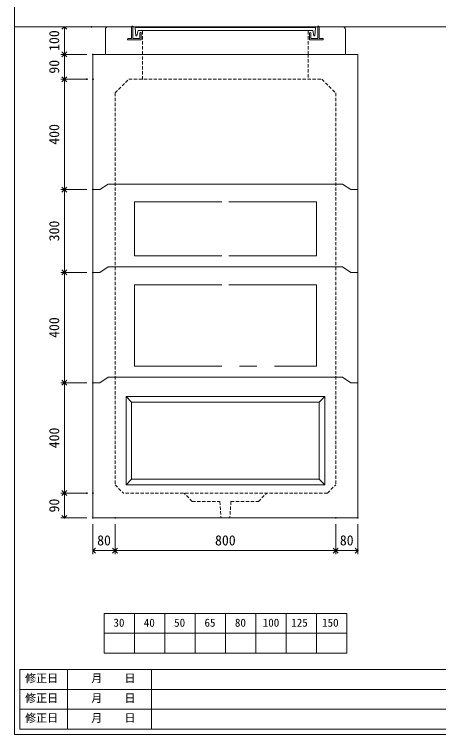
# Model space of a CAD drawing. Units: millimetres, scale not verified. Extents: x -4890 to 18490, y -2273 to 2273.
# Drawn here: x -1230 to 308, y -2002 to 608 of the extents above; entities that cross this region are included whole.
import ezdxf
from ezdxf.enums import TextEntityAlignment as Align

# ---------------------------------------------------------------- set-up
doc = ezdxf.new("R2010")
doc.units = ezdxf.units.MM
doc.header["$LTSCALE"] = 10
doc.header["$PDMODE"] = 32
doc.header["$PDSIZE"] = 2
doc.linetypes.add('DASHED1', pattern=[1.8, 1.2, -0.6])
doc.linetypes.add('USER2', pattern=[50.8, 31.75, -6.35, 6.35, -6.35])
doc.layers.add('0-1_Defpoints', color=7, linetype='Continuous')
for name, color, linetype, lineweight in [('0-2_waku', 7, 'Continuous', 18), ('0-3_gaikei', 7, 'Continuous', 18), ('0-4_kakure', 7, 'DASHED1', 5), ('0-5_sunpou', 7, 'Continuous', 5), ('0-9_uchigawa', 6, 'Continuous', 18), ('0-B_futa', 3, 'Continuous', 18), ('0-C_GL', 4, 'Continuous', 18), ('0-E_文字１', 7, 'Continuous', 18), ('1-3_uchigawa2', 6, 'USER2', 18)]:
    doc.layers.add(name, color=color, linetype=linetype, lineweight=lineweight)
doc.styles.add('ＭＳ ゴシック', font='')
doc.styles.get('ＭＳ ゴシック').set_extended_font_data('MS Gothic')

# ---------------------------------------------------------------- blocks, each defined once
blk = doc.blocks.new('_Open90')
at = {"layer": '0-5_sunpou'}
blk.add_line((0, 0), (-1, 0), dxfattribs=at)
blk.add_lwpolyline([(-0.5, 0.5), (0, 0), (-0.5, -0.5)], dxfattribs=at)
blk = doc.blocks.new('D76')
at = {"layer": '0-1_Defpoints'}
for p in [(496.77, 2794.36), (398.83, 2694.36), (502.32, 2694.36)]:
    blk.add_point(p, dxfattribs=at)
at = {"layer": '0-5_sunpou'}
for p, q in [((474.77, 2794.36), (385.83, 2794.36)), ((398.83, 2776.36), (398.83, 2712.36)), ((480.32, 2694.36), (385.83, 2694.36))]:
    blk.add_line(p, q, dxfattribs=at)
at = {"layer": '0-5_sunpou', "xscale": 18, "yscale": 18}
for p, rotation in [((398.83, 2794.36), 90), ((398.83, 2694.36), 270)]:
    blk.add_blockref('_Open90', p, dxfattribs=dict(at, rotation=rotation))
at = {"layer": '0-5_sunpou', "style": 'ＭＳ ゴシック'}
blk.add_text('100', height=36.66, rotation=90, dxfattribs=at).set_placement((390.83, 2706.86), align=Align.BOTTOM_LEFT)
blk = doc.blocks.new('D77')
at = {"layer": '0-1_Defpoints'}
for p in [(502.32, 2694.36), (398.83, 2604.36), (502.32, 2604.36)]:
    blk.add_point(p, dxfattribs=at)
at = {"layer": '0-5_sunpou'}
for p, q in [((480.32, 2694.36), (385.83, 2694.36)), ((398.83, 2676.36), (398.83, 2622.36)), ((480.32, 2604.36), (385.83, 2604.36))]:
    blk.add_line(p, q, dxfattribs=at)
at = {"layer": '0-5_sunpou', "xscale": 18, "yscale": 18}
for p, rotation in [((398.83, 2694.36), 90), ((398.83, 2604.36), 270)]:
    blk.add_blockref('_Open90', p, dxfattribs=dict(at, rotation=rotation))
at = {"layer": '0-5_sunpou', "style": 'ＭＳ ゴシック'}
blk.add_text('90', height=36.66, rotation=90, dxfattribs=at).set_placement((390.83, 2624.36), align=Align.BOTTOM_LEFT)
blk = doc.blocks.new('D78')
at = {"layer": '0-1_Defpoints'}
for p in [(480.32, 2604.36), (398.83, 2204.36), (502.32, 2204.36)]:
    blk.add_point(p, dxfattribs=at)
at = {"layer": '0-5_sunpou'}
for p, q in [((458.32, 2604.36), (385.83, 2604.36)), ((398.83, 2586.36), (398.83, 2222.36)), ((480.32, 2204.36), (385.83, 2204.36))]:
    blk.add_line(p, q, dxfattribs=at)
at = {"layer": '0-5_sunpou', "xscale": 18, "yscale": 18}
for p, rotation in [((398.83, 2604.36), 90), ((398.83, 2204.36), 270)]:
    blk.add_blockref('_Open90', p, dxfattribs=dict(at, rotation=rotation))
at = {"layer": '0-5_sunpou', "style": 'ＭＳ ゴシック'}
blk.add_text('400', height=36.66, rotation=90, dxfattribs=at).set_placement((390.83, 2366.86), align=Align.BOTTOM_LEFT)
blk = doc.blocks.new('D79')
at = {"layer": '0-1_Defpoints'}
for p in [(502.32, 2204.36), (398.83, 1904.36), (502.32, 1904.36)]:
    blk.add_point(p, dxfattribs=at)
at = {"layer": '0-5_sunpou'}
for p, q in [((480.32, 2204.36), (385.83, 2204.36)), ((398.83, 2186.36), (398.83, 1922.36)), ((480.32, 1904.36), (385.83, 1904.36))]:
    blk.add_line(p, q, dxfattribs=at)
at = {"layer": '0-5_sunpou', "xscale": 18, "yscale": 18}
for p, rotation in [((398.83, 2204.36), 90), ((398.83, 1904.36), 270)]:
    blk.add_blockref('_Open90', p, dxfattribs=dict(at, rotation=rotation))
at = {"layer": '0-5_sunpou', "style": 'ＭＳ ゴシック'}
blk.add_text('300', height=36.66, rotation=90, dxfattribs=at).set_placement((390.83, 2016.86), align=Align.BOTTOM_LEFT)
blk = doc.blocks.new('D80')
at = {"layer": '0-1_Defpoints'}
for p in [(502.32, 1904.36), (398.83, 1504.36), (502.32, 1504.36)]:
    blk.add_point(p, dxfattribs=at)
at = {"layer": '0-5_sunpou'}
for p, q in [((480.32, 1904.36), (385.83, 1904.36)), ((398.83, 1886.36), (398.83, 1522.36)), ((480.32, 1504.36), (385.83, 1504.36))]:
    blk.add_line(p, q, dxfattribs=at)
at = {"layer": '0-5_sunpou', "xscale": 18, "yscale": 18}
for p, rotation in [((398.83, 1904.36), 90), ((398.83, 1504.36), 270)]:
    blk.add_blockref('_Open90', p, dxfattribs=dict(at, rotation=rotation))
at = {"layer": '0-5_sunpou', "style": 'ＭＳ ゴシック'}
blk.add_text('400', height=36.66, rotation=90, dxfattribs=at).set_placement((390.83, 1666.86), align=Align.BOTTOM_LEFT)
blk = doc.blocks.new('D81')
at = {"layer": '0-1_Defpoints'}
for p in [(502.32, 1014.36), (582.32, 1014.36), (582.32, 895.97)]:
    blk.add_point(p, dxfattribs=at)
at = {"layer": '0-5_sunpou'}
for p, q in [((502.32, 992.36), (502.32, 882.97)), ((582.32, 992.36), (582.32, 882.97)), ((520.32, 895.97), (564.32, 895.97))]:
    blk.add_line(p, q, dxfattribs=at)
at = {"layer": '0-5_sunpou', "xscale": 18, "yscale": 18, "rotation": 180}
blk.add_blockref('_Open90', (502.32, 895.97), dxfattribs=at)
at = {"layer": '0-5_sunpou', "xscale": 18, "yscale": 18}
blk.add_blockref('_Open90', (582.32, 895.97), dxfattribs=at)
at = {"layer": '0-5_sunpou', "style": 'ＭＳ ゴシック'}
blk.add_text('80', height=36.66, dxfattribs=at).set_placement((517.32, 903.97), align=Align.BOTTOM_LEFT)
blk = doc.blocks.new('D82')
at = {"layer": '0-1_Defpoints'}
for p in [(582.32, 1014.36), (1382.32, 1014.36), (1382.32, 895.97)]:
    blk.add_point(p, dxfattribs=at)
at = {"layer": '0-5_sunpou'}
for p, q in [((582.32, 992.36), (582.32, 882.97)), ((1382.32, 992.36), (1382.32, 882.97)), ((600.32, 895.97), (1364.32, 895.97))]:
    blk.add_line(p, q, dxfattribs=at)
at = {"layer": '0-5_sunpou', "xscale": 18, "yscale": 18, "rotation": 180}
blk.add_blockref('_Open90', (582.32, 895.97), dxfattribs=at)
at = {"layer": '0-5_sunpou', "xscale": 18, "yscale": 18}
blk.add_blockref('_Open90', (1382.32, 895.97), dxfattribs=at)
at = {"layer": '0-5_sunpou', "style": 'ＭＳ ゴシック'}
blk.add_text('800', height=36.66, dxfattribs=at).set_placement((944.82, 903.97), align=Align.BOTTOM_LEFT)
blk = doc.blocks.new('D83')
at = {"layer": '0-1_Defpoints'}
for p in [(1382.32, 1014.36), (1462.32, 1014.36), (1462.32, 895.97)]:
    blk.add_point(p, dxfattribs=at)
at = {"layer": '0-5_sunpou'}
for p, q in [((1382.32, 992.36), (1382.32, 882.97)), ((1462.32, 992.36), (1462.32, 882.97)), ((1400.32, 895.97), (1444.32, 895.97))]:
    blk.add_line(p, q, dxfattribs=at)
at = {"layer": '0-5_sunpou', "xscale": 18, "yscale": 18, "rotation": 180}
blk.add_blockref('_Open90', (1382.32, 895.97), dxfattribs=at)
at = {"layer": '0-5_sunpou', "xscale": 18, "yscale": 18}
blk.add_blockref('_Open90', (1462.32, 895.97), dxfattribs=at)
at = {"layer": '0-5_sunpou', "style": 'ＭＳ ゴシック'}
blk.add_text('80', height=36.66, dxfattribs=at).set_placement((1397.32, 903.97), align=Align.BOTTOM_LEFT)
blk = doc.blocks.new('D60')
at = {"layer": '0-1_Defpoints'}
for p in [(502.32, 1504.36), (398.83, 1104.36), (502.32, 1104.36)]:
    blk.add_point(p, dxfattribs=at)
at = {"layer": '0-5_sunpou'}
for p, q in [((480.32, 1504.36), (385.83, 1504.36)), ((398.83, 1486.36), (398.83, 1122.36)), ((480.32, 1104.36), (385.83, 1104.36))]:
    blk.add_line(p, q, dxfattribs=at)
at = {"layer": '0-5_sunpou', "xscale": 18, "yscale": 18}
for p, rotation in [((398.83, 1504.36), 90), ((398.83, 1104.36), 270)]:
    blk.add_blockref('_Open90', p, dxfattribs=dict(at, rotation=rotation))
at = {"layer": '0-5_sunpou', "style": 'ＭＳ ゴシック'}
blk.add_text('400', height=36.66, rotation=90, dxfattribs=at).set_placement((390.83, 1266.86), align=Align.BOTTOM_LEFT)
blk = doc.blocks.new('D61')
at = {"layer": '0-1_Defpoints'}
for p in [(480.32, 1104.36), (398.83, 1014.36), (502.32, 1014.36)]:
    blk.add_point(p, dxfattribs=at)
at = {"layer": '0-5_sunpou'}
for p, q in [((458.32, 1104.36), (385.83, 1104.36)), ((398.83, 1086.36), (398.83, 1032.36)), ((480.32, 1014.36), (385.83, 1014.36))]:
    blk.add_line(p, q, dxfattribs=at)
at = {"layer": '0-5_sunpou', "xscale": 18, "yscale": 18}
for p, rotation in [((398.83, 1104.36), 90), ((398.83, 1014.36), 270)]:
    blk.add_blockref('_Open90', p, dxfattribs=dict(at, rotation=rotation))
at = {"layer": '0-5_sunpou', "style": 'ＭＳ ゴシック'}
blk.add_text('90', height=36.66, rotation=90, dxfattribs=at).set_placement((390.83, 1034.36), align=Align.BOTTOM_LEFT)

msp = doc.modelspace()

# ---------------------------------------------------------------- linework, layer by layer
at = {"layer": '0-2_waku'}
for p, q in [((-1229.68, 2273.35), (-1229.68, -2001.65)), ((-904.68, -1562.65), (-24.68, -1562.65)), ((-904.68, -1562.65), (-904.68, -1706.65)), ((-904.68, -1562.65), (-904.68, -1706.65)), ((-904.68, -1562.65), (-904.68, -1706.65)), ((-904.68, -1562.65), (-904.68, -1706.65)), ((-794.68, -1562.65), (-794.68, -1706.65)), ((-684.68, -1562.65), (-684.68, -1706.65)), ((-684.68, -1562.65), (-684.68, -1706.65)), ((-574.68, -1562.65), (-574.68, -1706.65)), ((-464.68, -1562.65), (-464.68, -1706.65)), ((-354.68, -1562.65), (-354.68, -1706.65)), ((-244.68, -1562.65), (-244.68, -1706.65)), ((-134.68, -1562.65), (-134.68, -1706.65)), ((-24.68, -1562.65), (-24.68, -1706.65)), ((-904.68, -1634.65), (-24.68, -1634.65)), ((-904.68, -1706.65), (-24.68, -1706.65)), ((-1209.68, -1765.65), (-1209.68, -1981.65)), ((-1209.68, -1765.65), (818.32, -1765.65)), ((-1037.18, -1765.65), (-1037.18, -1981.65)), ((-732.18, -1765.65), (-732.18, -1981.65)), ((-732.18, -1765.65), (-732.18, -1981.65)), ((-1209.68, -1837.65), (818.32, -1837.65)), ((-1209.68, -1909.65), (530.32, -1909.65)), ((-1209.68, -1981.65), (818.32, -1981.65)), ((-1229.68, -2001.65), (4890.32, -2001.65)), ((-1229.68, -2001.65), (4890.32, -2001.65))]:
    msp.add_line(p, q, dxfattribs=at)
at = {"layer": '0-3_gaikei'}
for p, q in [((-899.68, 463.35), (-899.68, 553.35)), ((-889.68, 563.35), (-804.69, 563.35)), ((-124.68, 563.35), (-39.68, 563.35)), ((-29.68, 463.35), (-29.68, 553.35)), ((-944.68, 463.35), (-944.68, -1216.65)), ((-899.68, 463.35), (-789.68, 463.35)), ((-864.68, 463.35), (-64.68, 463.35)), ((-29.68, 463.35), (-139.68, 463.35)), ((15.32, 463.35), (15.32, -1216.65)), ((-919.68, -26.65), (-889.68, -6.65)), ((-919.68, -26.65), (-889.68, -6.65)), ((-919.68, -26.65), (-889.68, -6.65)), ((-919.68, -26.65), (-889.68, -6.65)), ((-889.68, -6.65), (-39.68, -6.65)), ((-39.68, -6.65), (-9.68, -26.65)), ((-39.68, -6.65), (-9.68, -26.65)), ((-39.68, -6.65), (-9.68, -26.65)), ((-39.68, -6.65), (-9.68, -26.65)), ((-919.68, -26.65), (-944.68, -26.65)), ((-919.68, -26.65), (-944.68, -26.65)), ((-919.68, -26.65), (-944.68, -26.65)), ((-919.68, -26.65), (-944.68, -26.65)), ((-9.68, -26.65), (15.32, -26.65)), ((-9.68, -26.65), (15.32, -26.65)), ((-9.68, -26.65), (15.32, -26.65)), ((-9.68, -26.65), (15.32, -26.65)), ((-919.68, -326.65), (-889.68, -306.65)), ((-919.68, -326.65), (-889.68, -306.65)), ((-919.68, -326.65), (-889.68, -306.65)), ((-919.68, -326.65), (-889.68, -306.65)), ((-889.68, -306.65), (-39.68, -306.65)), ((-39.68, -306.65), (-9.68, -326.65)), ((-39.68, -306.65), (-9.68, -326.65)), ((-39.68, -306.65), (-9.68, -326.65)), ((-39.68, -306.65), (-9.68, -326.65)), ((-919.68, -326.65), (-944.68, -326.65)), ((-919.68, -326.65), (-944.68, -326.65)), ((-919.68, -326.65), (-944.68, -326.65)), ((-919.68, -326.65), (-944.68, -326.65)), ((-9.68, -326.65), (15.32, -326.65)), ((-9.68, -326.65), (15.32, -326.65)), ((-9.68, -326.65), (15.32, -326.65)), ((-9.68, -326.65), (15.32, -326.65)), ((-919.68, -726.65), (-944.68, -726.65)), ((-919.68, -726.65), (-944.68, -726.65)), ((-919.68, -726.65), (-889.68, -706.65)), ((-919.68, -726.65), (-889.68, -706.65)), ((-889.68, -706.65), (-39.68, -706.65)), ((-39.68, -706.65), (-9.68, -726.65)), ((-39.68, -706.65), (-9.68, -726.65)), ((-9.68, -726.65), (15.32, -726.65)), ((-9.68, -726.65), (15.32, -726.65)), ((15.32, -1216.65), (-944.68, -1216.65)), ((-944.68, -1216.65), (-864.68, -1216.65))]:
    msp.add_line(p, q, dxfattribs=at)
msp.add_lwpolyline([(-814.68, 463.35), (-944.68, 463.35), (15.32, 463.35)], dxfattribs=at)
for centre, radius, start, end in [((-890.26, 553.93), 9.44, 86.47383, 183.52617), ((-39.35, 553.68), 9.68, 358.04251, 91.95749)]:
    msp.add_arc(centre, radius, start, end, dxfattribs=at)
at = {"layer": '0-4_kakure'}
for p, q in [((-764.68, 463.35), (-764.68, 549.85)), ((-164.68, 463.35), (-164.68, 549.85)), ((-764.68, 372.12), (-764.68, 462.12)), ((-164.68, 463.35), (-164.68, 372.12)), ((-864.68, 323.35), (-814.68, 373.35)), ((-814.68, 373.35), (-114.68, 373.35)), ((-814.68, 373.35), (-114.68, 373.35)), ((-814.68, 373.35), (-114.68, 373.35)), ((-114.68, 373.35), (-64.68, 323.35)), ((-864.68, 323.35), (-864.68, -1096.65)), ((-64.68, 323.35), (-64.68, -1096.65)), ((-864.68, -1096.65), (-834.68, -1126.65)), ((-94.68, -1126.65), (-64.68, -1096.65)), ((-94.68, -1126.65), (-834.68, -1126.65)), ((-584.68, -1156.65), (-614.68, -1126.65)), ((-584.68, -1156.65), (-614.68, -1126.65)), ((-344.68, -1156.65), (-314.68, -1126.65)), ((-344.68, -1156.65), (-314.68, -1126.65)), ((-584.68, -1156.65), (-484.68, -1156.65)), ((-584.68, -1156.65), (-484.68, -1156.65)), ((-484.68, -1156.65), (-480.68, -1216.65)), ((-444.68, -1156.65), (-448.68, -1216.65)), ((-444.68, -1156.65), (-344.68, -1156.65))]:
    msp.add_line(p, q, dxfattribs=at)
at = {"layer": '0-9_uchigawa'}
for p, q in [((-824.68, -776.65), (-804.68, -796.65)), ((-824.68, -776.65), (-824.68, -1076.65)), ((-824.68, -776.65), (-104.68, -776.65)), ((-824.68, -776.65), (-824.68, -1096.58)), ((-824.68, -776.65), (-804.68, -796.65)), ((-824.68, -776.65), (-804.68, -796.65)), ((-824.68, -776.65), (-824.68, -1076.65)), ((-824.68, -776.65), (-104.68, -776.65)), ((-824.68, -776.65), (-824.68, -1096.58)), ((-824.68, -776.65), (-804.68, -796.65)), ((-824.68, -776.65), (-804.68, -796.65)), ((-824.68, -776.65), (-824.68, -1076.65)), ((-824.68, -776.65), (-104.68, -776.65)), ((-824.68, -776.65), (-824.68, -1096.58)), ((-824.68, -776.65), (-804.68, -796.65)), ((-104.68, -776.65), (-124.68, -796.65)), ((-104.68, -776.65), (-124.68, -796.65)), ((-104.68, -776.65), (-124.68, -796.65)), ((-104.68, -776.65), (-104.68, -1096.58)), ((-104.68, -776.65), (-104.68, -1096.58)), ((-104.68, -776.65), (-104.68, -1096.58)), ((-804.68, -796.65), (-804.68, -1056.65)), ((-804.68, -796.65), (-804.68, -1056.65)), ((-804.68, -796.65), (-804.68, -1056.65)), ((-804.68, -796.65), (-804.68, -1056.65)), ((-804.68, -796.65), (-804.68, -1076.58)), ((-804.68, -796.65), (-804.68, -1056.65)), ((-804.68, -796.65), (-804.68, -1056.65)), ((-804.68, -796.65), (-804.68, -1056.65)), ((-804.68, -796.65), (-804.68, -1056.65)), ((-804.68, -796.65), (-804.68, -1076.58)), ((-804.68, -796.65), (-804.68, -1056.65)), ((-804.68, -796.65), (-804.68, -1056.65)), ((-804.68, -796.65), (-804.68, -1056.65)), ((-804.68, -796.65), (-804.68, -1056.65)), ((-804.68, -796.65), (-804.68, -1076.58)), ((-124.68, -1076.58), (-124.68, -796.65)), ((-124.68, -1076.58), (-124.68, -796.65)), ((-124.68, -1076.58), (-124.68, -796.65)), ((-824.68, -1096.58), (-804.68, -1076.58)), ((-824.68, -1096.58), (-804.68, -1076.58)), ((-824.68, -1096.58), (-804.68, -1076.58)), ((-804.68, -1076.58), (-124.68, -1076.58)), ((-804.68, -1076.58), (-124.68, -1076.58)), ((-804.68, -1076.58), (-124.68, -1076.58)), ((-104.68, -1096.58), (-124.68, -1076.58)), ((-104.68, -1096.58), (-124.68, -1076.58)), ((-104.68, -1096.58), (-124.68, -1076.58)), ((-824.68, -1096.58), (-104.68, -1096.58)), ((-824.68, -1096.58), (-104.68, -1096.58)), ((-824.68, -1096.58), (-104.68, -1096.58)), ((-804.68, -1096.58), (-104.68, -1096.58)), ((-804.68, -1096.58), (-104.68, -1096.58)), ((-804.68, -1096.58), (-104.68, -1096.58))]:
    msp.add_line(p, q, dxfattribs=at)
for points in [[(-824.68, -776.65), (-804.68, -796.65), (-804.68, -1056.65)], [(-824.68, -776.65), (-804.68, -796.65), (-124.68, -796.65)], [(-824.68, -776.65), (-804.68, -796.65), (-804.68, -1056.65)], [(-824.68, -776.65), (-804.68, -796.65), (-124.68, -796.65)], [(-824.68, -776.65), (-804.68, -796.65), (-804.68, -1056.65)], [(-824.68, -776.65), (-804.68, -796.65), (-124.68, -796.65)]]:
    msp.add_lwpolyline(points, dxfattribs=at)
at = {"layer": '0-B_futa'}
for p, q in [((-804.69, 563.35), (-804.69, 520.35)), ((-802.69, 565.35), (-799.69, 565.35)), ((-799.69, 565.35), (-799.69, 520.35)), ((-791.87, 560.85), (-137.54, 560.85)), ((-791.87, 560.85), (-789.38, 530.85)), ((-781.35, 549.85), (-785.67, 530.85)), ((-781.35, 549.85), (-148.02, 549.85)), ((-148.02, 549.85), (-143.7, 530.85)), ((-137.54, 560.85), (-139.79, 530.85)), ((-129.68, 565.35), (-129.68, 520.35)), ((-129.68, 565.35), (-126.68, 565.35)), ((-124.68, 563.35), (-124.68, 520.35)), ((-789.38, 530.85), (-785.67, 530.85)), ((-774.69, 540.35), (-774.69, 520.35)), ((-772.69, 542.35), (-771.69, 542.35)), ((-769.69, 540.35), (-769.69, 515.35)), ((-159.68, 540.35), (-159.68, 515.35)), ((-156.68, 542.35), (-157.68, 542.35)), ((-154.68, 540.35), (-154.68, 520.35)), ((-139.79, 530.85), (-143.7, 530.85)), ((-819.69, 518.35), (-819.69, 517.35)), ((-817.69, 520.35), (-804.69, 520.35)), ((-769.69, 515.35), (-817.69, 515.35)), ((-799.69, 520.35), (-774.69, 520.35)), ((-159.68, 515.35), (-111.68, 515.35)), ((-129.68, 520.35), (-154.68, 520.35)), ((-111.68, 520.35), (-124.68, 520.35)), ((-109.68, 518.35), (-109.68, 517.35))]:
    msp.add_line(p, q, dxfattribs=at)
for centre, start, end in [((-802.69, 563.35), 90, 180), ((-126.68, 563.35), 0, 90), ((-772.69, 540.35), 90, 180), ((-771.69, 540.35), 0, 90), ((-157.68, 540.35), 90, 180), ((-156.68, 540.35), 0, 90), ((-817.69, 518.35), 90, 180), ((-817.69, 517.35), 180, 270), ((-111.68, 518.35), 0, 90), ((-111.68, 517.35), 270, 0)]:
    msp.add_arc(centre, 2, start, end, dxfattribs=at)
at = {"layer": '0-C_GL'}
msp.add_line((-1229.68, 563.35), (4890.32, 563.35), dxfattribs=at)
msp.add_line((-1229.68, 563.35), (4890.32, 563.35), dxfattribs=at)
at = {"layer": '1-3_uchigawa2'}
for p, q in [((-794.68, -71.65), (-464.68, -71.65)), ((-134.68, -71.65), (-464.68, -71.65)), ((-794.68, -371.65), (-464.68, -371.65)), ((-794.68, -371.65), (-794.68, -666.65)), ((-134.68, -371.65), (-464.68, -371.65)), ((-134.68, -371.65), (-134.68, -666.65)), ((-794.68, -666.65), (-134.68, -666.65))]:
    msp.add_line(p, q, dxfattribs=at)
for points in [[(-794.68, -71.65), (-794.68, -266.65), (-464.68, -266.65)], [(-134.68, -71.65), (-134.68, -266.65), (-464.68, -266.65)]]:
    msp.add_lwpolyline(points, dxfattribs=at)

# ---------------------------------------------------------------- block references
at = {"layer": '0-5_sunpou'}
for name in ['D76', 'D77', 'D78', 'D79', 'D80', 'D60', 'D61', 'D81', 'D82', 'D83']:
    msp.add_blockref(name, (-1447, -2231.01), dxfattribs=at)

# ---------------------------------------------------------------- texts
at = {"layer": '0-E_文字１', "style": 'ＭＳ ゴシック'}
for s, p in [('30', (-870.49, -1619.64)), ('40', (-760.49, -1619.64)), ('50', (-650.49, -1619.64)), ('65', (-540.49, -1619.64)), ('80', (-430.08, -1619.64)), ('100', (-329.21, -1619.64)), ('125', (-225.82, -1619.64)), ('150', (-114.06, -1619.64)), ('修正日', (-1191.03, -1820.94)), ('\u3000\u3000月\u3000\u3000日', (-1030.88, -1820.94)), ('修正日', (-1191.03, -1892.94)), ('\u3000\u3000月\u3000\u3000日', (-1030.88, -1892.94)), ('修正日', (-1191.03, -1964.94)), ('\u3000\u3000月\u3000\u3000日', (-1030.88, -1964.94))]:
    msp.add_text(s, height=29.33, dxfattribs=at).set_placement(p, align=Align.BOTTOM_LEFT)

doc.saveas('drawing.dxf')
